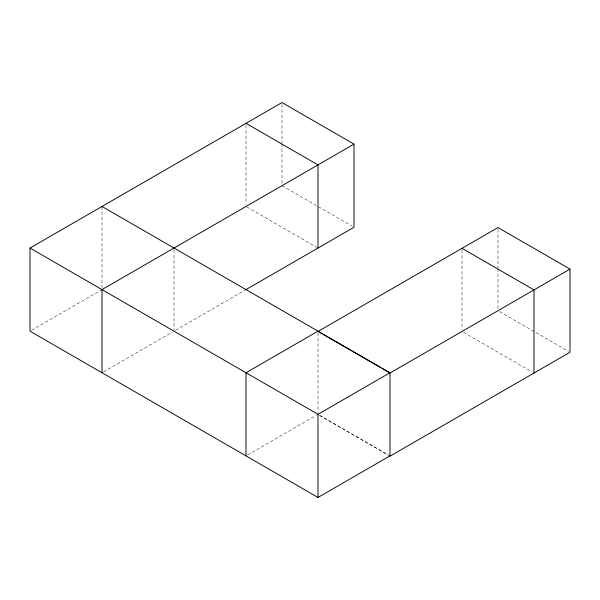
<?xml version="1.0" encoding="UTF-8"?>
<svg xmlns="http://www.w3.org/2000/svg" width="600" height="600" viewBox="0 0 600 600"><rect width="100%" height="100%" fill="white"/><g stroke="black" fill="none" stroke-linecap="round" stroke-linejoin="round"><path stroke-width="0.45" stroke-dasharray="3 2.25" d="M31.62 330.24L101.19 290.077M103.62 371.812L172.38 332.115M175.62 330.24L245.19 290.077M247.62 454.95L316.38 415.252M282 185.685L352.38 226.32M499.62 311.618L568.38 351.322M246.81 206.94L317.19 247.575M463.62 332.4L532.38 372.105M319.62 415.252L389.19 455.415M319.62 415.545L388.38 455.243M498 229.417L498 267.712M498 268.65L498 308.82M462 250.2L462 329.603M318 333.045L318 412.74M282 104.415L282 142.718M282 143.648L282 184.755M246 125.198L246 204.6M174 249.907L174 330.24M102 206.468L102 287.737"/><path stroke-width="0.9" d="M390 455.88L318 497.452L30 331.178L30 248.04L282 102.547L354 144.12L354 227.257L246 289.605M354 144.12L102 289.605L102 372.743M318 331.178L246 372.743L246 455.88M30 248.04L318 414.315L390 372.743L390 456.173L570 352.252L570 269.115L498 227.55L318 331.47L322.043 333.803M570 269.115L390 373.035L381.907 368.37M246 123.33L318 164.903L318 248.04M462 248.333L534 289.897L534 373.035M102 206.468L390 372.743M323.663 334.74L380.295 367.433M318 414.315L318 497.452"/></g></svg>
